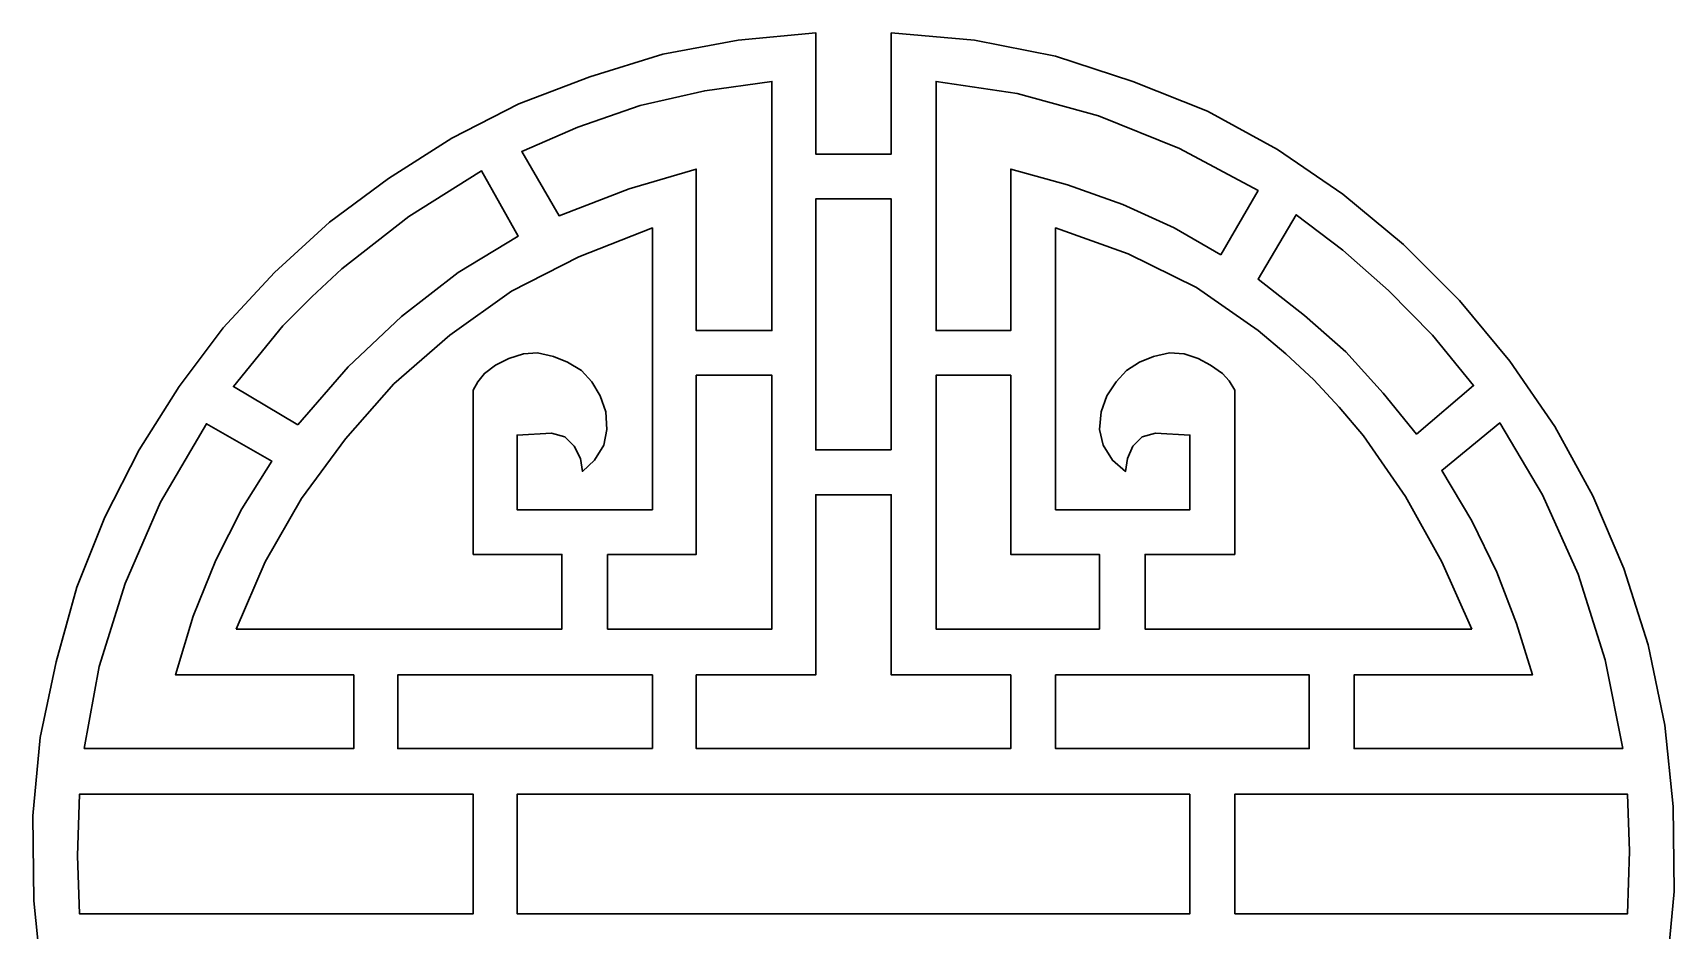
# Model space of a CAD drawing. Header units: centimetres. Extents: x 18.31 to 27.22, y 0.09 to 9.
# Drawn here: x 18.31 to 27.22, y 4.13 to 9 of the extents above; entities that cross this region are included whole.
import ezdxf

# ---------------------------------------------------------------- set-up
doc = ezdxf.new("R2010")
doc.units = ezdxf.units.CM
doc.header["$MEASUREMENT"] = 0
doc.layers.add('layer 1', color=7, linetype='Continuous')

msp = doc.modelspace()

# ---------------------------------------------------------------- linework, layer by layer
at = {"layer": 'layer 1', "lineweight": 30}
for points, knots in [([(22.96891, 9.00077), (22.96891, 9.00077), (23.4195, 8.96026), (23.4195, 8.96026), (23.4195, 8.96026), (23.4195, 8.96026), (23.85997, 8.8742), (23.85997, 8.8742), (23.85997, 8.8742), (23.85997, 8.8742), (24.28018, 8.73752), (24.28018, 8.73752), (24.28018, 8.73752), (24.28018, 8.73752), (24.68521, 8.57551), (24.68521, 8.57551), (24.68521, 8.57551), (24.68521, 8.57551), (25.06492, 8.36791), (25.06492, 8.36791), (25.06492, 8.36791), (25.06492, 8.36791), (25.41932, 8.12492), (25.41932, 8.12492), (25.41932, 8.12492), (25.41932, 8.12492), (25.7484, 7.85152), (25.7484, 7.85152), (25.7484, 7.85152), (25.7484, 7.85152), (26.05217, 7.54774), (26.05217, 7.54774), (26.05217, 7.54774), (26.05217, 7.54774), (26.32556, 7.21867), (26.32556, 7.21867), (26.32556, 7.21867), (26.32556, 7.21867), (26.56858, 6.86425), (26.56858, 6.86425), (26.56858, 6.86425), (26.56858, 6.86425), (26.77616, 6.4896), (26.77616, 6.4896), (26.77616, 6.4896), (26.77616, 6.4896), (26.94323, 6.09472), (26.94323, 6.09472), (26.94323, 6.09472), (26.94323, 6.09472), (27.07486, 5.67955), (27.07486, 5.67955), (27.07486, 5.67955), (27.07486, 5.67955), (27.166, 5.24414), (27.166, 5.24414), (27.166, 5.24414), (27.166, 5.24414), (27.21156, 4.80368), (27.21156, 4.80368), (27.21156, 4.80368), (27.21156, 4.80368), (27.21662, 4.34296), (27.21662, 4.34296), (27.21662, 4.34296), (27.21662, 4.34296), (27.17612, 3.91768), (27.17612, 3.91768), (27.17612, 3.91768), (27.17612, 3.91768), (27.09511, 3.50255), (27.09511, 3.50255), (27.09511, 3.50255), (27.09511, 3.50255), (26.97867, 3.10257), (26.97867, 3.10257), (26.97867, 3.10257), (26.97867, 3.10257), (26.82678, 2.71781), (26.82678, 2.71781), (26.82678, 2.71781), (26.82678, 2.71781), (26.63946, 2.35327), (26.63946, 2.35327), (26.63946, 2.35327), (26.63946, 2.35327), (26.42682, 2.00902), (26.42682, 2.00902), (26.42682, 2.00902), (26.42682, 2.00902), (26.17874, 1.69004), (26.17874, 1.69004), (26.17874, 1.69004), (26.17874, 1.69004), (25.90535, 1.39135), (25.90535, 1.39135), (25.90535, 1.39135), (25.90535, 1.39135), (25.60664, 1.11794), (25.60664, 1.11794), (25.60664, 1.11794), (25.60664, 1.11794), (25.28768, 0.87998), (25.28768, 0.87998), (25.28768, 0.87998), (25.28768, 0.87998), (24.94341, 0.66228), (24.94341, 0.66228), (24.94341, 0.66228), (24.94341, 0.66228), (24.57889, 0.48002), (24.57889, 0.48002), (24.57889, 0.48002), (24.57889, 0.48002), (24.19917, 0.32814), (24.19917, 0.32814), (24.19917, 0.32814), (24.19917, 0.32814), (23.79921, 0.21675), (23.79921, 0.21675), (23.79921, 0.21675), (23.79921, 0.21675), (23.38912, 0.13068), (23.38912, 0.13068), (23.38912, 0.13068), (23.38912, 0.13068), (22.96891, 0.09018), (22.96891, 0.09018), (22.96891, 0.09018), (22.96891, 0.09018), (22.96891, 0.74835), (22.96891, 0.74835), (22.96891, 0.74835), (22.96891, 0.74835), (22.55882, 0.74835), (22.55882, 0.74835), (22.55882, 0.74835), (22.55882, 0.74835), (22.55882, 0.09018), (22.55882, 0.09018), (22.55882, 0.09018), (22.55882, 0.09018), (22.10823, 0.13575), (22.10823, 0.13575), (22.10823, 0.13575), (22.10823, 0.13575), (21.67282, 0.22688), (21.67282, 0.22688), (21.67282, 0.22688), (21.67282, 0.22688), (21.24754, 0.35345), (21.24754, 0.35345), (21.24754, 0.35345), (21.24754, 0.35345), (20.84252, 0.52559), (20.84252, 0.52559), (20.84252, 0.52559), (20.84252, 0.52559), (20.46281, 0.7281), (20.46281, 0.7281), (20.46281, 0.7281), (20.46281, 0.7281), (20.10841, 0.96605), (20.10841, 0.96605), (20.10841, 0.96605), (20.10841, 0.96605), (19.77932, 1.23945), (19.77932, 1.23945), (19.77932, 1.23945), (19.77932, 1.23945), (19.47555, 1.54322), (19.47555, 1.54322), (19.47555, 1.54322), (19.47555, 1.54322), (19.20216, 1.8723), (19.20216, 1.8723), (19.20216, 1.8723), (19.20216, 1.8723), (18.95914, 2.2267), (18.95914, 2.2267), (18.95914, 2.2267), (18.95914, 2.2267), (18.75663, 2.60137), (18.75663, 2.60137), (18.75663, 2.60137), (18.75663, 2.60137), (18.5845, 3.00133), (18.5845, 3.00133), (18.5845, 3.00133), (18.5845, 3.00133), (18.45286, 3.42155), (18.45286, 3.42155), (18.45286, 3.42155), (18.45286, 3.42155), (18.36173, 3.8468), (18.36173, 3.8468), (18.36173, 3.8468), (18.36173, 3.8468), (18.31616, 4.29233), (18.31616, 4.29233), (18.31616, 4.29233), (18.31616, 4.29233), (18.3111, 4.75305), (18.3111, 4.75305), (18.3111, 4.75305), (18.3111, 4.75305), (18.35161, 5.17835), (18.35161, 5.17835), (18.35161, 5.17835), (18.35161, 5.17835), (18.43767, 5.58842), (18.43767, 5.58842), (18.43767, 5.58842), (18.43767, 5.58842), (18.54906, 5.99346), (18.54906, 5.99346), (18.54906, 5.99346), (18.54906, 5.99346), (18.70094, 6.37316), (18.70094, 6.37316), (18.70094, 6.37316), (18.70094, 6.37316), (18.88827, 6.7377), (18.88827, 6.7377), (18.88827, 6.7377), (18.88827, 6.7377), (19.10597, 7.08195), (19.10597, 7.08195), (19.10597, 7.08195), (19.10597, 7.08195), (19.34392, 7.40093), (19.34392, 7.40093), (19.34392, 7.40093), (19.34392, 7.40093), (19.62238, 7.69964), (19.62238, 7.69964), (19.62238, 7.69964), (19.62238, 7.69964), (19.92108, 7.97303), (19.92108, 7.97303), (19.92108, 7.97303), (19.92108, 7.97303), (20.24004, 8.21097), (20.24004, 8.21097), (20.24004, 8.21097), (20.24004, 8.21097), (20.58431, 8.42866), (20.58431, 8.42866), (20.58431, 8.42866), (20.58431, 8.42866), (20.94884, 8.61601), (20.94884, 8.61601), (20.94884, 8.61601), (20.94884, 8.61601), (21.33361, 8.76282), (21.33361, 8.76282), (21.33361, 8.76282), (21.33361, 8.76282), (21.72851, 8.88432), (21.72851, 8.88432), (21.72851, 8.88432), (21.72851, 8.88432), (22.1386, 8.96026), (22.1386, 8.96026), (22.1386, 8.96026), (22.1386, 8.96026), (22.55882, 9.00077), (22.55882, 9.00077), (22.55882, 9.00077), (22.55882, 9.00077), (22.55882, 8.34262), (22.55882, 8.34262), (22.55882, 8.34262), (22.55882, 8.34262), (22.96891, 8.34262), (22.96891, 8.34262), (22.96891, 8.34262), (22.96891, 8.34262), (22.96891, 9.00077), (22.96891, 9.00077)], [0, 0, 0, 0, 0.0140845, 0.0140845, 0.0140845, 0.0140845, 0.028169, 0.028169, 0.028169, 0.028169, 0.0422535, 0.0422535, 0.0422535, 0.0422535, 0.056338, 0.056338, 0.056338, 0.056338, 0.0704225, 0.0704225, 0.0704225, 0.0704225, 0.084507, 0.084507, 0.084507, 0.084507, 0.0985915, 0.0985915, 0.0985915, 0.0985915, 0.1126761, 0.1126761, 0.1126761, 0.1126761, 0.1267606, 0.1267606, 0.1267606, 0.1267606, 0.1408451, 0.1408451, 0.1408451, 0.1408451, 0.1549296, 0.1549296, 0.1549296, 0.1549296, 0.1690141, 0.1690141, 0.1690141, 0.1690141, 0.1830986, 0.1830986, 0.1830986, 0.1830986, 0.1971831, 0.1971831, 0.1971831, 0.1971831, 0.2112676, 0.2112676, 0.2112676, 0.2112676, 0.2253521, 0.2253521, 0.2253521, 0.2253521, 0.2394366, 0.2394366, 0.2394366, 0.2394366, 0.2535211, 0.2535211, 0.2535211, 0.2535211, 0.2676056, 0.2676056, 0.2676056, 0.2676056, 0.2816901, 0.2816901, 0.2816901, 0.2816901, 0.2957746, 0.2957746, 0.2957746, 0.2957746, 0.3098592, 0.3098592, 0.3098592, 0.3098592, 0.3239437, 0.3239437, 0.3239437, 0.3239437, 0.3380282, 0.3380282, 0.3380282, 0.3380282, 0.3521127, 0.3521127, 0.3521127, 0.3521127, 0.3661972, 0.3661972, 0.3661972, 0.3661972, 0.3802817, 0.3802817, 0.3802817, 0.3802817, 0.3943662, 0.3943662, 0.3943662, 0.3943662, 0.4084507, 0.4084507, 0.4084507, 0.4084507, 0.4225352, 0.4225352, 0.4225352, 0.4225352, 0.4366197, 0.4366197, 0.4366197, 0.4366197, 0.4507042, 0.4507042, 0.4507042, 0.4507042, 0.4647887, 0.4647887, 0.4647887, 0.4647887, 0.4788732, 0.4788732, 0.4788732, 0.4788732, 0.4929577, 0.4929577, 0.4929577, 0.4929577, 0.5070423, 0.5070423, 0.5070423, 0.5070423, 0.5211268, 0.5211268, 0.5211268, 0.5211268, 0.5352113, 0.5352113, 0.5352113, 0.5352113, 0.5492958, 0.5492958, 0.5492958, 0.5492958, 0.5633803, 0.5633803, 0.5633803, 0.5633803, 0.5774648, 0.5774648, 0.5774648, 0.5774648, 0.5915493, 0.5915493, 0.5915493, 0.5915493, 0.6056338, 0.6056338, 0.6056338, 0.6056338, 0.6197183, 0.6197183, 0.6197183, 0.6197183, 0.6338028, 0.6338028, 0.6338028, 0.6338028, 0.6478873, 0.6478873, 0.6478873, 0.6478873, 0.6619718, 0.6619718, 0.6619718, 0.6619718, 0.6760563, 0.6760563, 0.6760563, 0.6760563, 0.6901408, 0.6901408, 0.6901408, 0.6901408, 0.7042254, 0.7042254, 0.7042254, 0.7042254, 0.7183099, 0.7183099, 0.7183099, 0.7183099, 0.7323944, 0.7323944, 0.7323944, 0.7323944, 0.7464789, 0.7464789, 0.7464789, 0.7464789, 0.7605634, 0.7605634, 0.7605634, 0.7605634, 0.7746479, 0.7746479, 0.7746479, 0.7746479, 0.7887324, 0.7887324, 0.7887324, 0.7887324, 0.8028169, 0.8028169, 0.8028169, 0.8028169, 0.8169014, 0.8169014, 0.8169014, 0.8169014, 0.8309859, 0.8309859, 0.8309859, 0.8309859, 0.8450704, 0.8450704, 0.8450704, 0.8450704, 0.8591549, 0.8591549, 0.8591549, 0.8591549, 0.8732394, 0.8732394, 0.8732394, 0.8732394, 0.8873239, 0.8873239, 0.8873239, 0.8873239, 0.9014085, 0.9014085, 0.9014085, 0.9014085, 0.915493, 0.915493, 0.915493, 0.915493, 0.9295775, 0.9295775, 0.9295775, 0.9295775, 0.943662, 0.943662, 0.943662, 0.943662, 0.9577465, 0.9577465, 0.9577465, 0.9577465, 0.971831, 0.971831, 0.971831, 0.971831, 1, 1, 1, 1]), ([(21.16654, 8.00845), (21.16654, 8.00845), (21.54625, 8.15529), (21.54625, 8.15529), (21.54625, 8.15529), (21.54625, 8.15529), (21.91077, 8.26159), (21.91077, 8.26159), (21.91077, 8.26159), (21.91077, 8.26159), (21.91077, 7.38572), (21.91077, 7.38572), (21.91077, 7.38572), (21.91077, 7.38572), (22.32086, 7.38572), (22.32086, 7.38572), (22.32086, 7.38572), (22.32086, 7.38572), (22.32086, 8.73752), (22.32086, 8.73752), (22.32086, 8.73752), (22.32086, 8.73752), (21.95634, 8.68689), (21.95634, 8.68689), (21.95634, 8.68689), (21.95634, 8.68689), (21.607, 8.60589), (21.607, 8.60589), (21.607, 8.60589), (21.607, 8.60589), (21.2678, 8.48942), (21.2678, 8.48942), (21.2678, 8.48942), (21.2678, 8.48942), (20.96403, 8.35779), (20.96403, 8.35779), (20.96403, 8.35779), (20.96403, 8.35779), (21.16654, 8.00845), (21.16654, 8.00845)], [0, 0, 0, 0, 0.0909091, 0.0909091, 0.0909091, 0.0909091, 0.1818182, 0.1818182, 0.1818182, 0.1818182, 0.2727273, 0.2727273, 0.2727273, 0.2727273, 0.3636364, 0.3636364, 0.3636364, 0.3636364, 0.4545455, 0.4545455, 0.4545455, 0.4545455, 0.5454545, 0.5454545, 0.5454545, 0.5454545, 0.6363636, 0.6363636, 0.6363636, 0.6363636, 0.7272727, 0.7272727, 0.7272727, 0.7272727, 0.8181818, 0.8181818, 0.8181818, 0.8181818, 1, 1, 1, 1]), ([(24.75609, 7.79581), (24.75609, 7.79581), (24.50294, 7.94265), (24.50294, 7.94265), (24.50294, 7.94265), (24.50294, 7.94265), (24.22449, 8.0692), (24.22449, 8.0692), (24.22449, 8.0692), (24.22449, 8.0692), (23.92578, 8.17555), (23.92578, 8.17555), (23.92578, 8.17555), (23.92578, 8.17555), (23.61695, 8.26159), (23.61695, 8.26159), (23.61695, 8.26159), (23.61695, 8.26159), (23.61695, 7.38572), (23.61695, 7.38572), (23.61695, 7.38572), (23.61695, 7.38572), (23.21192, 7.38572), (23.21192, 7.38572), (23.21192, 7.38572), (23.21192, 7.38572), (23.21192, 8.73752), (23.21192, 8.73752), (23.21192, 8.73752), (23.21192, 8.73752), (23.65239, 8.67168), (23.65239, 8.67168), (23.65239, 8.67168), (23.65239, 8.67168), (24.09286, 8.55017), (24.09286, 8.55017), (24.09286, 8.55017), (24.09286, 8.55017), (24.53332, 8.37299), (24.53332, 8.37299), (24.53332, 8.37299), (24.53332, 8.37299), (24.9586, 8.14517), (24.9586, 8.14517), (24.9586, 8.14517), (24.9586, 8.14517), (24.75609, 7.79581), (24.75609, 7.79581)], [0, 0, 0, 0, 0.0769231, 0.0769231, 0.0769231, 0.0769231, 0.1538462, 0.1538462, 0.1538462, 0.1538462, 0.2307692, 0.2307692, 0.2307692, 0.2307692, 0.3076923, 0.3076923, 0.3076923, 0.3076923, 0.3846154, 0.3846154, 0.3846154, 0.3846154, 0.4615385, 0.4615385, 0.4615385, 0.4615385, 0.5384615, 0.5384615, 0.5384615, 0.5384615, 0.6153846, 0.6153846, 0.6153846, 0.6153846, 0.6923077, 0.6923077, 0.6923077, 0.6923077, 0.7692308, 0.7692308, 0.7692308, 0.7692308, 0.8461538, 0.8461538, 0.8461538, 0.8461538, 1, 1, 1, 1]), ([(20.96403, 8.35779), (20.96403, 8.35779), (21.16654, 8.00845), (21.16654, 8.00845), (21.16654, 8.00845), (21.16654, 8.00845), (20.96403, 8.35779), (20.96403, 8.35779)], [0, 0, 0, 0, 0.3333333, 0.3333333, 0.3333333, 0.3333333, 1, 1, 1, 1]), ([(19.74895, 6.87438), (19.74895, 6.87438), (20.02234, 7.18829), (20.02234, 7.18829), (20.02234, 7.18829), (20.02234, 7.18829), (20.31092, 7.46168), (20.31092, 7.46168), (20.31092, 7.46168), (20.31092, 7.46168), (20.61975, 7.69964), (20.61975, 7.69964), (20.61975, 7.69964), (20.61975, 7.69964), (20.94377, 7.89707), (20.94377, 7.89707), (20.94377, 7.89707), (20.94377, 7.89707), (20.74632, 8.25146), (20.74632, 8.25146), (20.74632, 8.25146), (20.74632, 8.25146), (20.35142, 8.00341), (20.35142, 8.00341), (20.35142, 8.00341), (20.35142, 8.00341), (19.9869, 7.71989), (19.9869, 7.71989), (19.9869, 7.71989), (19.9869, 7.71989), (19.82489, 7.56798), (19.82489, 7.56798), (19.82489, 7.56798), (19.82489, 7.56798), (19.66794, 7.41105), (19.66794, 7.41105), (19.66794, 7.41105), (19.66794, 7.41105), (19.39961, 7.08195), (19.39961, 7.08195), (19.39961, 7.08195), (19.39961, 7.08195), (19.74895, 6.87438), (19.74895, 6.87438)], [0, 0, 0, 0, 0.0833333, 0.0833333, 0.0833333, 0.0833333, 0.1666667, 0.1666667, 0.1666667, 0.1666667, 0.25, 0.25, 0.25, 0.25, 0.3333333, 0.3333333, 0.3333333, 0.3333333, 0.4166667, 0.4166667, 0.4166667, 0.4166667, 0.5, 0.5, 0.5, 0.5, 0.5833333, 0.5833333, 0.5833333, 0.5833333, 0.6666667, 0.6666667, 0.6666667, 0.6666667, 0.75, 0.75, 0.75, 0.75, 0.8333333, 0.8333333, 0.8333333, 0.8333333, 1, 1, 1, 1]), ([(22.96891, 6.7377), (22.96891, 6.7377), (22.96891, 8.09958), (22.96891, 8.09958), (22.96891, 8.09958), (22.96891, 8.09958), (22.55882, 8.09958), (22.55882, 8.09958), (22.55882, 8.09958), (22.55882, 8.09958), (22.55882, 6.7377), (22.55882, 6.7377), (22.55882, 6.7377), (22.55882, 6.7377), (22.96891, 6.7377), (22.96891, 6.7377)], [0, 0, 0, 0, 0.2, 0.2, 0.2, 0.2, 0.4, 0.4, 0.4, 0.4, 0.6, 0.6, 0.6, 0.6, 1, 1, 1, 1]), ([(19.4148, 5.76562), (19.4148, 5.76562), (19.57175, 6.13014), (19.57175, 6.13014), (19.57175, 6.13014), (19.57175, 6.13014), (19.7692, 6.47443), (19.7692, 6.47443), (19.7692, 6.47443), (19.7692, 6.47443), (20.00715, 6.79845), (20.00715, 6.79845), (20.00715, 6.79845), (20.00715, 6.79845), (20.27042, 7.09716), (20.27042, 7.09716), (20.27042, 7.09716), (20.27042, 7.09716), (20.57419, 7.36043), (20.57419, 7.36043), (20.57419, 7.36043), (20.57419, 7.36043), (20.90834, 7.59836), (20.90834, 7.59836), (20.90834, 7.59836), (20.90834, 7.59836), (21.27286, 7.78569), (21.27286, 7.78569), (21.27286, 7.78569), (21.27286, 7.78569), (21.67282, 7.94265), (21.67282, 7.94265), (21.67282, 7.94265), (21.67282, 7.94265), (21.67282, 6.41366), (21.67282, 6.41366), (21.67282, 6.41366), (21.67282, 6.41366), (20.93871, 6.41366), (20.93871, 6.41366), (20.93871, 6.41366), (20.93871, 6.41366), (20.93871, 6.81871), (20.93871, 6.81871), (20.93871, 6.81871), (20.93871, 6.81871), (21.12603, 6.82883), (21.12603, 6.82883), (21.12603, 6.82883), (21.12603, 6.82883), (21.19692, 6.80858), (21.19692, 6.80858), (21.19692, 6.80858), (21.19692, 6.80858), (21.24754, 6.75795), (21.24754, 6.75795), (21.24754, 6.75795), (21.24754, 6.75795), (21.28298, 6.69212), (21.28298, 6.69212), (21.28298, 6.69212), (21.28298, 6.69212), (21.29311, 6.62124), (21.29311, 6.62124), (21.29311, 6.62124), (21.29311, 6.62124), (21.35893, 6.68199), (21.35893, 6.68199), (21.35893, 6.68199), (21.35893, 6.68199), (21.40955, 6.76299), (21.40955, 6.76299), (21.40955, 6.76299), (21.40955, 6.76299), (21.42474, 6.84908), (21.42474, 6.84908), (21.42474, 6.84908), (21.42474, 6.84908), (21.41968, 6.94526), (21.41968, 6.94526), (21.41968, 6.94526), (21.41968, 6.94526), (21.38931, 7.03132), (21.38931, 7.03132), (21.38931, 7.03132), (21.38931, 7.03132), (21.34374, 7.10728), (21.34374, 7.10728), (21.34374, 7.10728), (21.34374, 7.10728), (21.28805, 7.16804), (21.28805, 7.16804), (21.28805, 7.16804), (21.28805, 7.16804), (21.21211, 7.21358), (21.21211, 7.21358), (21.21211, 7.21358), (21.21211, 7.21358), (21.13616, 7.24397), (21.13616, 7.24397), (21.13616, 7.24397), (21.13616, 7.24397), (21.05009, 7.26421), (21.05009, 7.26421), (21.05009, 7.26421), (21.05009, 7.26421), (20.97415, 7.25917), (20.97415, 7.25917), (20.97415, 7.25917), (20.97415, 7.25917), (20.89315, 7.23384), (20.89315, 7.23384), (20.89315, 7.23384), (20.89315, 7.23384), (20.82227, 7.19842), (20.82227, 7.19842), (20.82227, 7.19842), (20.82227, 7.19842), (20.76151, 7.15283), (20.76151, 7.15283), (20.76151, 7.15283), (20.76151, 7.15283), (20.72607, 7.10728), (20.72607, 7.10728), (20.72607, 7.10728), (20.72607, 7.10728), (20.70076, 7.0617), (20.70076, 7.0617), (20.70076, 7.0617), (20.70076, 7.0617), (20.70076, 6.17064), (20.70076, 6.17064), (20.70076, 6.17064), (20.70076, 6.17064), (21.18173, 6.17064), (21.18173, 6.17064), (21.18173, 6.17064), (21.18173, 6.17064), (21.18173, 5.76562), (21.18173, 5.76562), (21.18173, 5.76562), (21.18173, 5.76562), (19.4148, 5.76562), (19.4148, 5.76562)], [0, 0, 0, 0, 0.027027, 0.027027, 0.027027, 0.027027, 0.0540541, 0.0540541, 0.0540541, 0.0540541, 0.0810811, 0.0810811, 0.0810811, 0.0810811, 0.1081081, 0.1081081, 0.1081081, 0.1081081, 0.1351351, 0.1351351, 0.1351351, 0.1351351, 0.1621622, 0.1621622, 0.1621622, 0.1621622, 0.1891892, 0.1891892, 0.1891892, 0.1891892, 0.2162162, 0.2162162, 0.2162162, 0.2162162, 0.2432432, 0.2432432, 0.2432432, 0.2432432, 0.2702703, 0.2702703, 0.2702703, 0.2702703, 0.2972973, 0.2972973, 0.2972973, 0.2972973, 0.3243243, 0.3243243, 0.3243243, 0.3243243, 0.3513514, 0.3513514, 0.3513514, 0.3513514, 0.3783784, 0.3783784, 0.3783784, 0.3783784, 0.4054054, 0.4054054, 0.4054054, 0.4054054, 0.4324324, 0.4324324, 0.4324324, 0.4324324, 0.4594595, 0.4594595, 0.4594595, 0.4594595, 0.4864865, 0.4864865, 0.4864865, 0.4864865, 0.5135135, 0.5135135, 0.5135135, 0.5135135, 0.5405405, 0.5405405, 0.5405405, 0.5405405, 0.5675676, 0.5675676, 0.5675676, 0.5675676, 0.5945946, 0.5945946, 0.5945946, 0.5945946, 0.6216216, 0.6216216, 0.6216216, 0.6216216, 0.6486486, 0.6486486, 0.6486486, 0.6486486, 0.6756757, 0.6756757, 0.6756757, 0.6756757, 0.7027027, 0.7027027, 0.7027027, 0.7027027, 0.7297297, 0.7297297, 0.7297297, 0.7297297, 0.7567568, 0.7567568, 0.7567568, 0.7567568, 0.7837838, 0.7837838, 0.7837838, 0.7837838, 0.8108108, 0.8108108, 0.8108108, 0.8108108, 0.8378378, 0.8378378, 0.8378378, 0.8378378, 0.8648649, 0.8648649, 0.8648649, 0.8648649, 0.8918919, 0.8918919, 0.8918919, 0.8918919, 0.9189189, 0.9189189, 0.9189189, 0.9189189, 0.9459459, 0.9459459, 0.9459459, 0.9459459, 1, 1, 1, 1]), ([(26.11799, 5.76562), (26.11799, 5.76562), (25.95598, 6.13014), (25.95598, 6.13014), (25.95598, 6.13014), (25.95598, 6.13014), (25.75853, 6.48456), (25.75853, 6.48456), (25.75853, 6.48456), (25.75853, 6.48456), (25.5307, 6.81362), (25.5307, 6.81362), (25.5307, 6.81362), (25.5307, 6.81362), (25.39907, 6.97057), (25.39907, 6.97057), (25.39907, 6.97057), (25.39907, 6.97057), (25.26237, 7.11741), (25.26237, 7.11741), (25.26237, 7.11741), (25.26237, 7.11741), (25.11048, 7.25917), (25.11048, 7.25917), (25.11048, 7.25917), (25.11048, 7.25917), (24.9586, 7.38572), (24.9586, 7.38572), (24.9586, 7.38572), (24.9586, 7.38572), (24.62445, 7.61861), (24.62445, 7.61861), (24.62445, 7.61861), (24.62445, 7.61861), (24.25487, 7.8009), (24.25487, 7.8009), (24.25487, 7.8009), (24.25487, 7.8009), (23.85997, 7.94265), (23.85997, 7.94265), (23.85997, 7.94265), (23.85997, 7.94265), (23.85997, 6.41366), (23.85997, 6.41366), (23.85997, 6.41366), (23.85997, 6.41366), (24.58901, 6.41366), (24.58901, 6.41366), (24.58901, 6.41366), (24.58901, 6.41366), (24.58901, 6.81871), (24.58901, 6.81871), (24.58901, 6.81871), (24.58901, 6.81871), (24.40169, 6.82883), (24.40169, 6.82883), (24.40169, 6.82883), (24.40169, 6.82883), (24.33081, 6.80858), (24.33081, 6.80858), (24.33081, 6.80858), (24.33081, 6.80858), (24.28018, 6.75795), (24.28018, 6.75795), (24.28018, 6.75795), (24.28018, 6.75795), (24.2498, 6.69212), (24.2498, 6.69212), (24.2498, 6.69212), (24.2498, 6.69212), (24.23968, 6.62124), (24.23968, 6.62124), (24.23968, 6.62124), (24.23968, 6.62124), (24.1688, 6.68199), (24.1688, 6.68199), (24.1688, 6.68199), (24.1688, 6.68199), (24.11817, 6.76299), (24.11817, 6.76299), (24.11817, 6.76299), (24.11817, 6.76299), (24.09792, 6.84908), (24.09792, 6.84908), (24.09792, 6.84908), (24.09792, 6.84908), (24.10804, 6.94526), (24.10804, 6.94526), (24.10804, 6.94526), (24.10804, 6.94526), (24.13842, 7.03132), (24.13842, 7.03132), (24.13842, 7.03132), (24.13842, 7.03132), (24.18905, 7.10728), (24.18905, 7.10728), (24.18905, 7.10728), (24.18905, 7.10728), (24.24474, 7.16804), (24.24474, 7.16804), (24.24474, 7.16804), (24.24474, 7.16804), (24.31562, 7.21358), (24.31562, 7.21358), (24.31562, 7.21358), (24.31562, 7.21358), (24.39156, 7.24397), (24.39156, 7.24397), (24.39156, 7.24397), (24.39156, 7.24397), (24.47763, 7.26421), (24.47763, 7.26421), (24.47763, 7.26421), (24.47763, 7.26421), (24.55864, 7.25917), (24.55864, 7.25917), (24.55864, 7.25917), (24.55864, 7.25917), (24.63458, 7.23384), (24.63458, 7.23384), (24.63458, 7.23384), (24.63458, 7.23384), (24.7004, 7.19842), (24.7004, 7.19842), (24.7004, 7.19842), (24.7004, 7.19842), (24.76621, 7.15283), (24.76621, 7.15283), (24.76621, 7.15283), (24.76621, 7.15283), (24.80165, 7.11233), (24.80165, 7.11233), (24.80165, 7.11233), (24.80165, 7.11233), (24.83203, 7.0617), (24.83203, 7.0617), (24.83203, 7.0617), (24.83203, 7.0617), (24.83203, 6.17064), (24.83203, 6.17064), (24.83203, 6.17064), (24.83203, 6.17064), (24.346, 6.17064), (24.346, 6.17064), (24.346, 6.17064), (24.346, 6.17064), (24.346, 5.76562), (24.346, 5.76562), (24.346, 5.76562), (24.346, 5.76562), (26.11799, 5.76562), (26.11799, 5.76562)], [0, 0, 0, 0, 0.025641, 0.025641, 0.025641, 0.025641, 0.0512821, 0.0512821, 0.0512821, 0.0512821, 0.0769231, 0.0769231, 0.0769231, 0.0769231, 0.1025641, 0.1025641, 0.1025641, 0.1025641, 0.1282051, 0.1282051, 0.1282051, 0.1282051, 0.1538462, 0.1538462, 0.1538462, 0.1538462, 0.1794872, 0.1794872, 0.1794872, 0.1794872, 0.2051282, 0.2051282, 0.2051282, 0.2051282, 0.2307692, 0.2307692, 0.2307692, 0.2307692, 0.2564103, 0.2564103, 0.2564103, 0.2564103, 0.2820513, 0.2820513, 0.2820513, 0.2820513, 0.3076923, 0.3076923, 0.3076923, 0.3076923, 0.3333333, 0.3333333, 0.3333333, 0.3333333, 0.3589744, 0.3589744, 0.3589744, 0.3589744, 0.3846154, 0.3846154, 0.3846154, 0.3846154, 0.4102564, 0.4102564, 0.4102564, 0.4102564, 0.4358974, 0.4358974, 0.4358974, 0.4358974, 0.4615385, 0.4615385, 0.4615385, 0.4615385, 0.4871795, 0.4871795, 0.4871795, 0.4871795, 0.5128205, 0.5128205, 0.5128205, 0.5128205, 0.5384615, 0.5384615, 0.5384615, 0.5384615, 0.5641026, 0.5641026, 0.5641026, 0.5641026, 0.5897436, 0.5897436, 0.5897436, 0.5897436, 0.6153846, 0.6153846, 0.6153846, 0.6153846, 0.6410256, 0.6410256, 0.6410256, 0.6410256, 0.6666667, 0.6666667, 0.6666667, 0.6666667, 0.6923077, 0.6923077, 0.6923077, 0.6923077, 0.7179487, 0.7179487, 0.7179487, 0.7179487, 0.7435897, 0.7435897, 0.7435897, 0.7435897, 0.7692308, 0.7692308, 0.7692308, 0.7692308, 0.7948718, 0.7948718, 0.7948718, 0.7948718, 0.8205128, 0.8205128, 0.8205128, 0.8205128, 0.8461538, 0.8461538, 0.8461538, 0.8461538, 0.8717949, 0.8717949, 0.8717949, 0.8717949, 0.8974359, 0.8974359, 0.8974359, 0.8974359, 0.9230769, 0.9230769, 0.9230769, 0.9230769, 0.9487179, 0.9487179, 0.9487179, 0.9487179, 1, 1, 1, 1]), ([(26.12811, 7.08704), (26.12811, 7.08704), (25.90535, 7.36043), (25.90535, 7.36043), (25.90535, 7.36043), (25.90535, 7.36043), (25.66739, 7.60343), (25.66739, 7.60343), (25.66739, 7.60343), (25.66739, 7.60343), (25.41932, 7.82115), (25.41932, 7.82115), (25.41932, 7.82115), (25.41932, 7.82115), (25.16618, 8.01353), (25.16618, 8.01353), (25.16618, 8.01353), (25.16618, 8.01353), (24.9586, 7.66418), (24.9586, 7.66418), (24.9586, 7.66418), (24.9586, 7.66418), (25.21174, 7.46673), (25.21174, 7.46673), (25.21174, 7.46673), (25.21174, 7.46673), (25.43451, 7.2693), (25.43451, 7.2693), (25.43451, 7.2693), (25.43451, 7.2693), (25.63702, 7.04653), (25.63702, 7.04653), (25.63702, 7.04653), (25.63702, 7.04653), (25.81928, 6.82375), (25.81928, 6.82375), (25.81928, 6.82375), (25.81928, 6.82375), (26.12811, 7.08704), (26.12811, 7.08704)], [0, 0, 0, 0, 0.0909091, 0.0909091, 0.0909091, 0.0909091, 0.1818182, 0.1818182, 0.1818182, 0.1818182, 0.2727273, 0.2727273, 0.2727273, 0.2727273, 0.3636364, 0.3636364, 0.3636364, 0.3636364, 0.4545455, 0.4545455, 0.4545455, 0.4545455, 0.5454545, 0.5454545, 0.5454545, 0.5454545, 0.6363636, 0.6363636, 0.6363636, 0.6363636, 0.7272727, 0.7272727, 0.7272727, 0.7272727, 0.8181818, 0.8181818, 0.8181818, 0.8181818, 1, 1, 1, 1]), ([(21.4298, 6.17064), (21.4298, 6.17064), (21.4298, 5.76562), (21.4298, 5.76562), (21.4298, 5.76562), (21.4298, 5.76562), (22.32086, 5.76562), (22.32086, 5.76562), (22.32086, 5.76562), (22.32086, 5.76562), (22.32086, 7.14271), (22.32086, 7.14271), (22.32086, 7.14271), (22.32086, 7.14271), (21.91077, 7.14271), (21.91077, 7.14271), (21.91077, 7.14271), (21.91077, 7.14271), (21.91077, 6.17064), (21.91077, 6.17064), (21.91077, 6.17064), (21.91077, 6.17064), (21.4298, 6.17064), (21.4298, 6.17064)], [0, 0, 0, 0, 0.1428571, 0.1428571, 0.1428571, 0.1428571, 0.2857143, 0.2857143, 0.2857143, 0.2857143, 0.4285714, 0.4285714, 0.4285714, 0.4285714, 0.5714286, 0.5714286, 0.5714286, 0.5714286, 0.7142857, 0.7142857, 0.7142857, 0.7142857, 1, 1, 1, 1]), ([(23.61695, 7.14271), (23.61695, 7.14271), (23.21192, 7.14271), (23.21192, 7.14271), (23.21192, 7.14271), (23.21192, 7.14271), (23.21192, 5.76562), (23.21192, 5.76562), (23.21192, 5.76562), (23.21192, 5.76562), (24.09792, 5.76562), (24.09792, 5.76562), (24.09792, 5.76562), (24.09792, 5.76562), (24.09792, 6.17064), (24.09792, 6.17064), (24.09792, 6.17064), (24.09792, 6.17064), (23.61695, 6.17064), (23.61695, 6.17064), (23.61695, 6.17064), (23.61695, 6.17064), (23.61695, 7.14271), (23.61695, 7.14271)], [0, 0, 0, 0, 0.1428571, 0.1428571, 0.1428571, 0.1428571, 0.2857143, 0.2857143, 0.2857143, 0.2857143, 0.4285714, 0.4285714, 0.4285714, 0.4285714, 0.5714286, 0.5714286, 0.5714286, 0.5714286, 0.7142857, 0.7142857, 0.7142857, 0.7142857, 1, 1, 1, 1]), ([(25.81928, 6.82375), (25.81928, 6.82375), (26.12811, 7.08704), (26.12811, 7.08704), (26.12811, 7.08704), (26.12811, 7.08704), (25.81928, 6.82375), (25.81928, 6.82375)], [0, 0, 0, 0, 0.3333333, 0.3333333, 0.3333333, 0.3333333, 1, 1, 1, 1]), ([(18.58956, 5.11757), (18.58956, 5.11757), (18.67056, 5.56312), (18.67056, 5.56312), (18.67056, 5.56312), (18.67056, 5.56312), (18.81232, 6.01371), (18.81232, 6.01371), (18.81232, 6.01371), (18.81232, 6.01371), (19.00471, 6.45418), (19.00471, 6.45418), (19.00471, 6.45418), (19.00471, 6.45418), (19.25279, 6.87946), (19.25279, 6.87946), (19.25279, 6.87946), (19.25279, 6.87946), (19.60719, 6.67695), (19.60719, 6.67695), (19.60719, 6.67695), (19.60719, 6.67695), (19.44518, 6.41872), (19.44518, 6.41872), (19.44518, 6.41872), (19.44518, 6.41872), (19.30342, 6.14027), (19.30342, 6.14027), (19.30342, 6.14027), (19.30342, 6.14027), (19.18191, 5.8365), (19.18191, 5.8365), (19.18191, 5.8365), (19.18191, 5.8365), (19.08572, 5.51754), (19.08572, 5.51754), (19.08572, 5.51754), (19.08572, 5.51754), (20.05272, 5.51754), (20.05272, 5.51754), (20.05272, 5.51754), (20.05272, 5.51754), (20.05272, 5.11757), (20.05272, 5.11757), (20.05272, 5.11757), (20.05272, 5.11757), (18.58956, 5.11757), (18.58956, 5.11757)], [0, 0, 0, 0, 0.0769231, 0.0769231, 0.0769231, 0.0769231, 0.1538462, 0.1538462, 0.1538462, 0.1538462, 0.2307692, 0.2307692, 0.2307692, 0.2307692, 0.3076923, 0.3076923, 0.3076923, 0.3076923, 0.3846154, 0.3846154, 0.3846154, 0.3846154, 0.4615385, 0.4615385, 0.4615385, 0.4615385, 0.5384615, 0.5384615, 0.5384615, 0.5384615, 0.6153846, 0.6153846, 0.6153846, 0.6153846, 0.6923077, 0.6923077, 0.6923077, 0.6923077, 0.7692308, 0.7692308, 0.7692308, 0.7692308, 0.8461538, 0.8461538, 0.8461538, 0.8461538, 1, 1, 1, 1]), ([(26.93817, 5.11757), (26.93817, 5.11757), (26.84197, 5.59854), (26.84197, 5.59854), (26.84197, 5.59854), (26.84197, 5.59854), (26.69515, 6.06434), (26.69515, 6.06434), (26.69515, 6.06434), (26.69515, 6.06434), (26.50276, 6.49469), (26.50276, 6.49469), (26.50276, 6.49469), (26.50276, 6.49469), (26.26987, 6.8845), (26.26987, 6.8845), (26.26987, 6.8845), (26.26987, 6.8845), (25.95598, 6.62632), (25.95598, 6.62632), (25.95598, 6.62632), (25.95598, 6.62632), (26.11799, 6.35291), (26.11799, 6.35291), (26.11799, 6.35291), (26.11799, 6.35291), (26.25469, 6.07447), (26.25469, 6.07447), (26.25469, 6.07447), (26.25469, 6.07447), (26.361, 5.79599), (26.361, 5.79599), (26.361, 5.79599), (26.361, 5.79599), (26.44707, 5.51754), (26.44707, 5.51754), (26.44707, 5.51754), (26.44707, 5.51754), (25.48007, 5.51754), (25.48007, 5.51754), (25.48007, 5.51754), (25.48007, 5.51754), (25.48007, 5.11757), (25.48007, 5.11757), (25.48007, 5.11757), (25.48007, 5.11757), (26.93817, 5.11757), (26.93817, 5.11757)], [0, 0, 0, 0, 0.0769231, 0.0769231, 0.0769231, 0.0769231, 0.1538462, 0.1538462, 0.1538462, 0.1538462, 0.2307692, 0.2307692, 0.2307692, 0.2307692, 0.3076923, 0.3076923, 0.3076923, 0.3076923, 0.3846154, 0.3846154, 0.3846154, 0.3846154, 0.4615385, 0.4615385, 0.4615385, 0.4615385, 0.5384615, 0.5384615, 0.5384615, 0.5384615, 0.6153846, 0.6153846, 0.6153846, 0.6153846, 0.6923077, 0.6923077, 0.6923077, 0.6923077, 0.7692308, 0.7692308, 0.7692308, 0.7692308, 0.8461538, 0.8461538, 0.8461538, 0.8461538, 1, 1, 1, 1]), ([(21.91077, 5.51754), (21.91077, 5.51754), (21.91077, 5.11757), (21.91077, 5.11757), (21.91077, 5.11757), (21.91077, 5.11757), (23.61695, 5.11757), (23.61695, 5.11757), (23.61695, 5.11757), (23.61695, 5.11757), (23.61695, 5.51754), (23.61695, 5.51754), (23.61695, 5.51754), (23.61695, 5.51754), (22.96891, 5.51754), (22.96891, 5.51754), (22.96891, 5.51754), (22.96891, 5.51754), (22.96891, 6.49469), (22.96891, 6.49469), (22.96891, 6.49469), (22.96891, 6.49469), (22.55882, 6.49469), (22.55882, 6.49469), (22.55882, 6.49469), (22.55882, 6.49469), (22.55882, 5.51754), (22.55882, 5.51754), (22.55882, 5.51754), (22.55882, 5.51754), (21.91077, 5.51754), (21.91077, 5.51754)], [0, 0, 0, 0, 0.1111111, 0.1111111, 0.1111111, 0.1111111, 0.2222222, 0.2222222, 0.2222222, 0.2222222, 0.3333333, 0.3333333, 0.3333333, 0.3333333, 0.4444444, 0.4444444, 0.4444444, 0.4444444, 0.5555556, 0.5555556, 0.5555556, 0.5555556, 0.6666667, 0.6666667, 0.6666667, 0.6666667, 0.7777778, 0.7777778, 0.7777778, 0.7777778, 1, 1, 1, 1]), ([(21.67282, 5.11757), (21.67282, 5.11757), (21.67282, 5.51754), (21.67282, 5.51754), (21.67282, 5.51754), (21.67282, 5.51754), (20.29067, 5.51754), (20.29067, 5.51754), (20.29067, 5.51754), (20.29067, 5.51754), (20.29067, 5.11757), (20.29067, 5.11757), (20.29067, 5.11757), (20.29067, 5.11757), (21.67282, 5.11757), (21.67282, 5.11757)], [0, 0, 0, 0, 0.2, 0.2, 0.2, 0.2, 0.4, 0.4, 0.4, 0.4, 0.6, 0.6, 0.6, 0.6, 1, 1, 1, 1]), ([(23.85997, 5.51754), (23.85997, 5.51754), (23.85997, 5.11757), (23.85997, 5.11757), (23.85997, 5.11757), (23.85997, 5.11757), (25.23705, 5.11757), (25.23705, 5.11757), (25.23705, 5.11757), (25.23705, 5.11757), (25.23705, 5.51754), (25.23705, 5.51754), (25.23705, 5.51754), (25.23705, 5.51754), (23.85997, 5.51754), (23.85997, 5.51754)], [0, 0, 0, 0, 0.2, 0.2, 0.2, 0.2, 0.4, 0.4, 0.4, 0.4, 0.6, 0.6, 0.6, 0.6, 1, 1, 1, 1]), ([(20.70076, 4.22146), (20.70076, 4.22146), (20.70076, 4.86952), (20.70076, 4.86952), (20.70076, 4.86952), (20.70076, 4.86952), (18.56424, 4.86952), (18.56424, 4.86952), (18.56424, 4.86952), (18.56424, 4.86952), (18.55412, 4.53537), (18.55412, 4.53537), (18.55412, 4.53537), (18.55412, 4.53537), (18.56424, 4.22146), (18.56424, 4.22146), (18.56424, 4.22146), (18.56424, 4.22146), (20.70076, 4.22146), (20.70076, 4.22146)], [0, 0, 0, 0, 0.1666667, 0.1666667, 0.1666667, 0.1666667, 0.3333333, 0.3333333, 0.3333333, 0.3333333, 0.5, 0.5, 0.5, 0.5, 0.6666667, 0.6666667, 0.6666667, 0.6666667, 1, 1, 1, 1]), ([(24.58901, 4.86952), (24.58901, 4.86952), (20.93871, 4.86952), (20.93871, 4.86952), (20.93871, 4.86952), (20.93871, 4.86952), (20.93871, 4.22146), (20.93871, 4.22146), (20.93871, 4.22146), (20.93871, 4.22146), (24.58901, 4.22146), (24.58901, 4.22146), (24.58901, 4.22146), (24.58901, 4.22146), (24.58901, 4.5455), (24.58901, 4.5455), (24.58901, 4.5455), (24.58901, 4.5455), (24.58901, 4.86952), (24.58901, 4.86952)], [0, 0, 0, 0, 0.1666667, 0.1666667, 0.1666667, 0.1666667, 0.3333333, 0.3333333, 0.3333333, 0.3333333, 0.5, 0.5, 0.5, 0.5, 0.6666667, 0.6666667, 0.6666667, 0.6666667, 1, 1, 1, 1]), ([(24.83203, 4.22146), (24.83203, 4.22146), (26.96348, 4.22146), (26.96348, 4.22146), (26.96348, 4.22146), (26.96348, 4.22146), (26.97361, 4.56066), (26.97361, 4.56066), (26.97361, 4.56066), (26.97361, 4.56066), (26.96348, 4.86952), (26.96348, 4.86952), (26.96348, 4.86952), (26.96348, 4.86952), (24.83203, 4.86952), (24.83203, 4.86952), (24.83203, 4.86952), (24.83203, 4.86952), (24.83203, 4.22146), (24.83203, 4.22146)], [0, 0, 0, 0, 0.1666667, 0.1666667, 0.1666667, 0.1666667, 0.3333333, 0.3333333, 0.3333333, 0.3333333, 0.5, 0.5, 0.5, 0.5, 0.6666667, 0.6666667, 0.6666667, 0.6666667, 1, 1, 1, 1]), ([(18.56424, 4.22146), (18.56424, 4.22146), (20.70076, 4.22146), (20.70076, 4.22146), (20.70076, 4.22146), (20.70076, 4.22146), (18.56424, 4.22146), (18.56424, 4.22146)], [0, 0, 0, 0, 0.3333333, 0.3333333, 0.3333333, 0.3333333, 1, 1, 1, 1])]:
    msp.add_open_spline(points, degree=3, knots=knots, dxfattribs=at)

doc.saveas('drawing.dxf')
